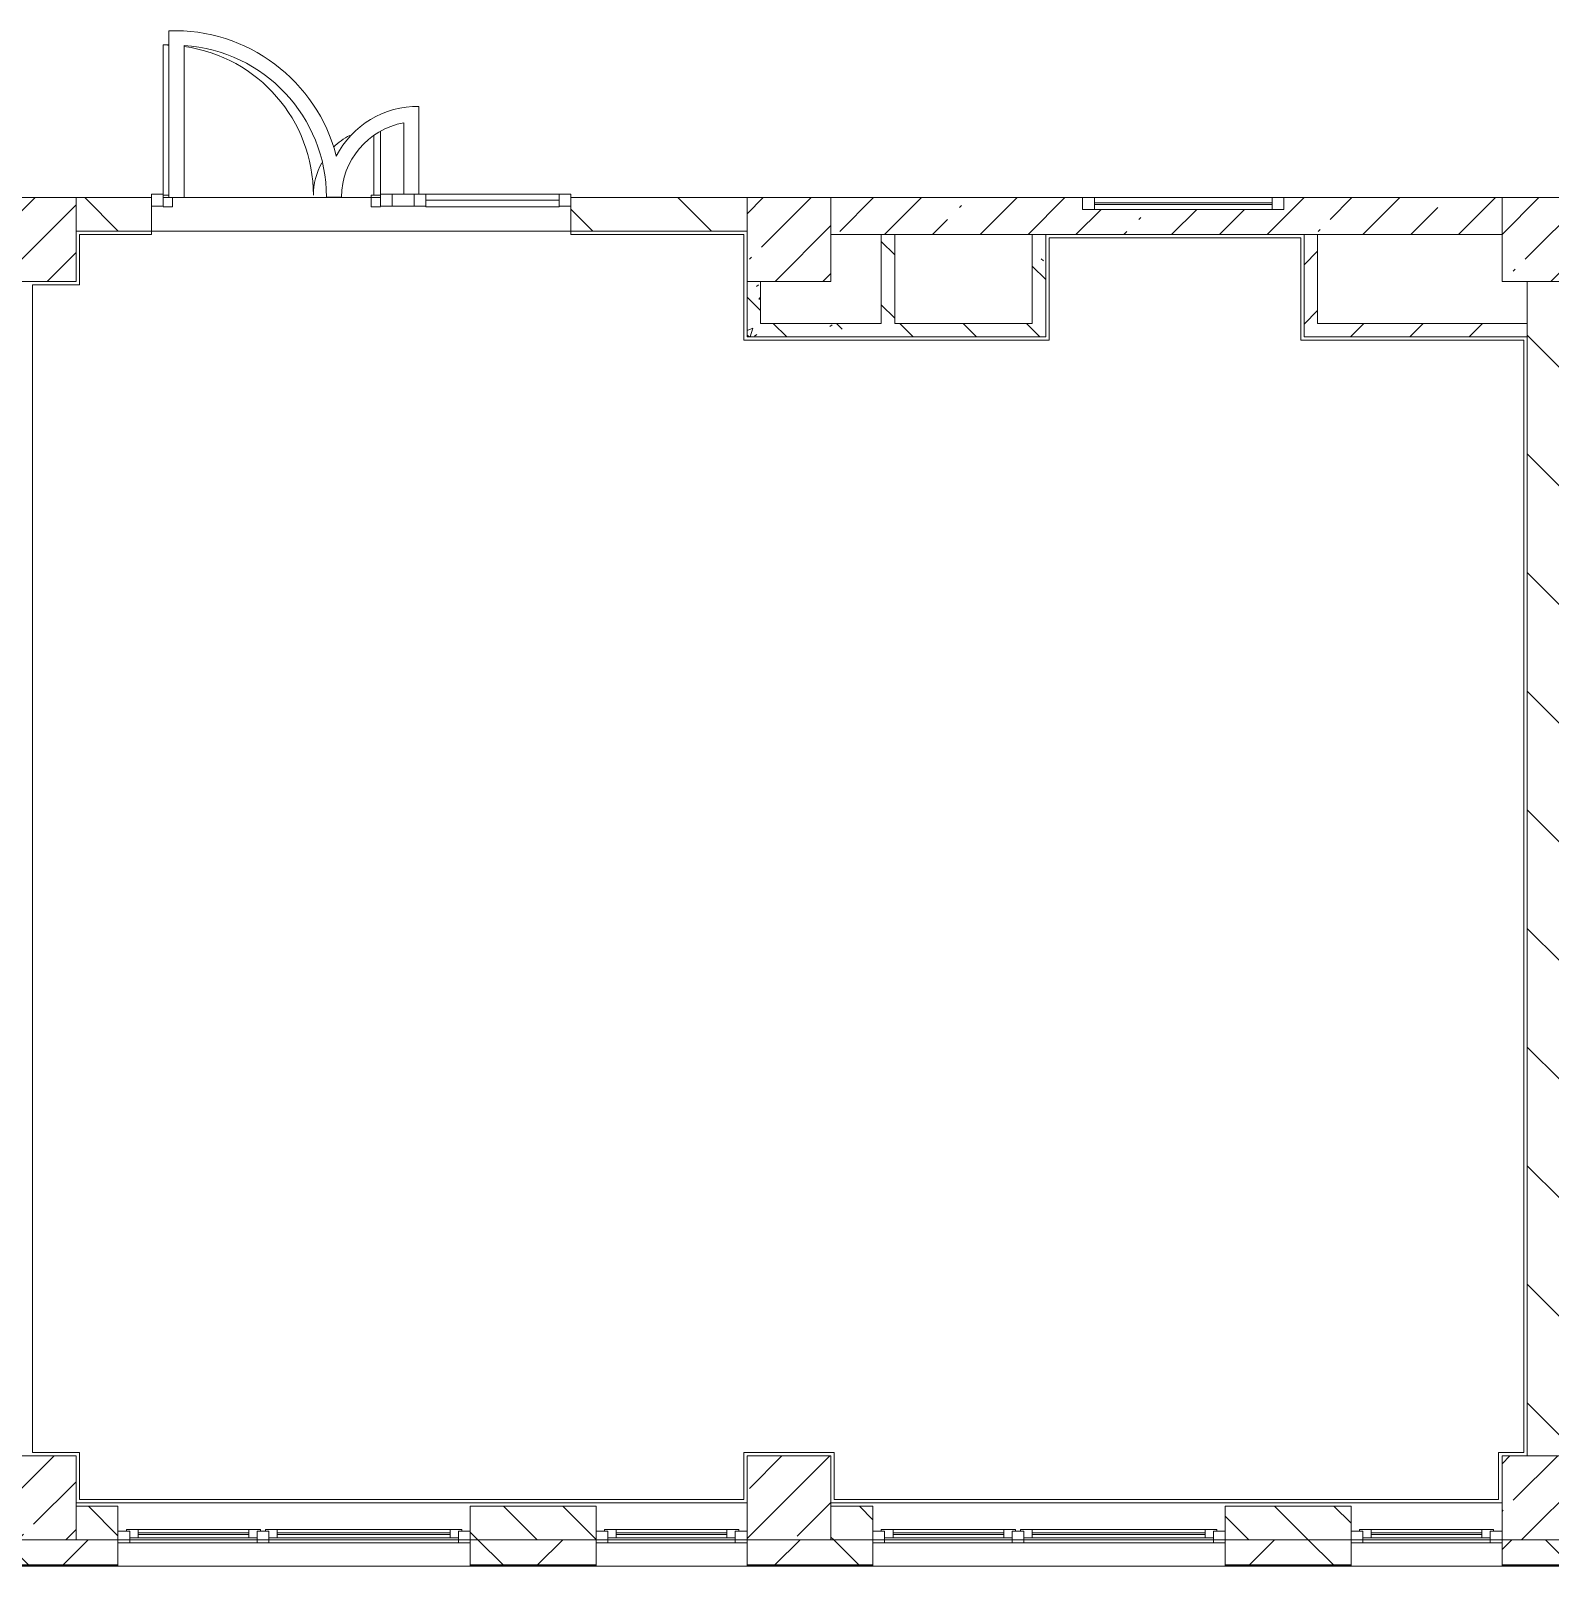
# Model space of a CAD drawing. Header units: millimetres. Extents: x 957 to 217451, y -8553 to 29000.
# Drawn here: x 138081 to 147139, y -258 to 8895 of the extents above; entities that cross this region are included whole.
import ezdxf

# ---------------------------------------------------------------- set-up
doc = ezdxf.new("R2010")
doc.units = ezdxf.units.MM
for name, color, linetype, lineweight, true_color in [('A-DETL-GENF-5', 7, 'Continuous', 5, 0xaaaaaa), ('A-DOOR-3', 7, 'Continuous', 5, 0xaaaaaa), ('A-FLOR-2', 7, 'Continuous', 5, 0xaaaaaa), ('I-WALL-4', 7, 'Continuous', 5, 0x787878)]:
    doc.layers.add(name, color=color, linetype=linetype, lineweight=lineweight, true_color=true_color)
for name, color, linetype, lineweight in [('A-GLAZ-2', 7, 'Continuous', 5), ('A-GLAZ-CURT-2', 7, 'Continuous', 5), ('A-GLAZ-CWMG-2', 7, 'Continuous', 5), ('A-WALL', 7, 'Continuous', 9), ('A-WALL-2', 7, 'Continuous', 5), ('I-WALL-2', 7, 'Continuous', 5), ('S-COLS-2', 7, 'Continuous', 5)]:
    doc.layers.add(name, color=color, linetype=linetype, lineweight=lineweight)
pattern_1 = [(45, (90440.9, 0), (-353.5534, 353.5534), []), (135, (90440.9, 0), (-353.5534, -353.5534), [])]
pattern_2 = [(135, (90440.9, 0), (-353.5534, -353.5534), [])]
pattern_3 = [(45, (90440.88, 0), (-176.7767, 176.7767), [])]
pattern_4 = [(135, (90440.9, 0), (-377.171, -377.171), [533.4, -88.9, 17.78, -88.9]), (135, (90440.9, 376.94), (-377.171, -377.171), []), (50, (90440.9, 0), (637.6445, -55.7866), [66.675, -733.425]), (355, (90440.9, 0), (-123.3494, 668.699), [53.34, -586.74]), (100.451, (90494, -4.65), (514.299, 612.908), [56.665, -623.315]), (46.184, (90440.9, 177.8), (948.776, -147.15), [100.012, -1100.137]), (96.636, (90519.9, 165.5), (830.909, 865.997), [84.998, -934.973]), (351.184, (90440.9, 177.8), (830.918, 865.988), [80.01, -880.11]), (21, (90529.8, 133.35), (530.6506, -357.9283), [66.675, -733.425]), (326, (90529.8, 133.35), (216.308, 644.6585), [53.34, -586.74]), (71.451, (90574, 103.5), (746.9596, 286.724), [56.665, -623.315]), (37.5, (90440.88, 0), (10.8105, 295.9426), [16.764, -562.864, 16.764, -578.866, -588.962]), (37.5, (90440.88, 0), (10.8105, 295.9426), [-1175.258, 16.764, -572.198]), (7.5, (90440.88, 0), (233.8692, 350.6318), [16.764, -322.834, 16.764, -549.529, -224.472]), (7.5, (90440.88, 0), (233.8692, 350.6318), [-905.891, 16.764, -207.708]), (327.5, (90242.63, 0), (474.5678, -20.0513), [16.764, -205.486, 16.764, -676.656, -920.115]), (327.5, (90242.63, 0), (474.5678, -20.0513), [-915.67, 16.764, -903.351]), (317.5, (90153.73, 0), (518.4522, 88.9934), [16.764, -272.161, 16.764, -443.738, -653.415]), (317.5, (90153.73, 0), (518.4522, 88.9934), [-749.427, 16.764, -636.651])]

# ---------------------------------------------------------------- blocks, each defined once
blk = doc.blocks.new('BSC_Колонна _Прямоугольная - 500х500-V164-3_2_1_птичка')
at = {"layer": 'S-COLS-2'}
h = blk.add_hatch(dxfattribs=at)
h.set_pattern_fill('FP_43', color=256, style=0, pattern_type=2)
h.set_pattern_definition([(45, (-47660, -7650), (-285.123, 285.123), []), (45, (-47374.88, -7650), (-285.123, 285.123), [504.031, -100.806, 16.764, -84.042])])
h.paths.add_polyline_path([(-30, -250), (250, -250), (250, 250), (-250, 250), (-250, -250), (-113.1, -250)])
for p, q in [((250, 250), (-250, 250)), ((-250, 250), (-250, -250)), ((250, -250), (250, 250)), ((-250, -250), (250, -250))]:
    blk.add_line(p, q, dxfattribs=at)
blk = doc.blocks.new('BSC_Колонна _Прямоугольная - 500х500-V165-3_2_1_птичка')
at = {"layer": 'S-COLS-2'}
h = blk.add_hatch(dxfattribs=at)
h.set_pattern_fill('FP_44', color=256, style=0, pattern_type=2)
h.set_pattern_definition([(45, (-52160, -7650), (-285.123, 285.123), []), (45, (-51874.88, -7650), (-285.123, 285.123), [504.031, -100.806, 16.764, -84.042])])
h.paths.add_polyline_path([(250, -250), (250, 250), (-250, 250), (-250, -250)])
for p, q in [((250, 250), (-250, 250)), ((-250, 250), (-250, -250)), ((250, -250), (250, 250)), ((-250, -250), (250, -250))]:
    blk.add_line(p, q, dxfattribs=at)
blk = doc.blocks.new('BSC_Колонна _Прямоугольная - 500х500-V169-3_2_1_птичка')
at = {"layer": 'S-COLS-2'}
h = blk.add_hatch(dxfattribs=at)
h.set_pattern_fill('FP_48', color=256, style=0, pattern_type=2)
h.set_pattern_definition([(45, (-47660, -150), (-285.123, 285.123), []), (45, (-47374.88, -150), (-285.123, 285.123), [504.031, -100.806, 16.764, -84.042])])
h.paths.add_polyline_path([(-30, -250), (250, -250), (250, 250), (-250, 250), (-250, -250), (-113.1, -250)])
for p, q in [((250, 250), (-250, 250)), ((-250, 250), (-250, -250)), ((250, -250), (250, 250)), ((-250, -250), (250, -250))]:
    blk.add_line(p, q, dxfattribs=at)
blk = doc.blocks.new('BSC_Колонна _Прямоугольная - 500х500-V170-3_2_1_птичка')
at = {"layer": 'S-COLS-2'}
h = blk.add_hatch(dxfattribs=at)
h.set_pattern_fill('FP_49', color=256, style=0, pattern_type=2)
h.set_pattern_definition([(45, (-52160, -150), (-285.123, 285.123), []), (45, (-51874.88, -150), (-285.123, 285.123), [504.031, -100.806, 16.764, -84.042])])
h.paths.add_polyline_path([(250, -250), (250, 250), (-250, 250), (-250, -250), (47.9, -250)])
for p, q in [((250, 250), (-250, 250)), ((-250, 250), (-250, -250)), ((250, -250), (250, 250)), ((-250, -250), (250, -250))]:
    blk.add_line(p, q, dxfattribs=at)
blk = doc.blocks.new('BSC_Колонна _Прямоугольная - 500х500-V180-3_2_1_птичка')
at = {"layer": 'S-COLS-2'}
h = blk.add_hatch(dxfattribs=at)
h.set_pattern_fill('FP_66', color=256, style=0, pattern_type=2)
h.set_pattern_definition([(45, (-56660, -150), (-285.123, 285.123), []), (45, (-56374.88, -150), (-285.123, 285.123), [504.031, -100.806, 16.764, -84.042])])
h.paths.add_polyline_path([(-32.9, -250), (250, -250), (250, 250), (-250, 250), (-250, -250)])
for p, q in [((250, 250), (-250, 250)), ((-250, 250), (-250, -250)), ((250, -250), (250, 250)), ((-250, -250), (250, -250))]:
    blk.add_line(p, q, dxfattribs=at)
blk = doc.blocks.new('BSC_Колонна _Прямоугольная - 500х500-V181-3_2_1_птичка')
at = {"layer": 'S-COLS-2'}
h = blk.add_hatch(dxfattribs=at)
h.set_pattern_fill('FP_67', color=256, style=0, pattern_type=2)
h.set_pattern_definition([(45, (-56660, -7650), (-285.123, 285.123), []), (45, (-56374.88, -7650), (-285.123, 285.123), [504.031, -100.806, 16.764, -84.042])])
h.paths.add_polyline_path([(250, -250), (250, 250), (-250, 250), (-250, -250), (208.9, -250)])
for p, q in [((250, 250), (-250, 250)), ((-250, 250), (-250, -250)), ((250, -250), (250, 250)), ((-250, -250), (250, -250))]:
    blk.add_line(p, q, dxfattribs=at)
blk = doc.blocks.new('120_Окно_СКБ_1Ст - 120_Окно_СКБ_1Ст 900х2500_h_-V189-3_2_1_птичка')
at = {"layer": 'A-GLAZ-2'}
for p, q in [((-450, -127), (-450, -57)), ((-450, -57), (-380, -57)), ((450, -57), (-450, -57)), ((-380, -57), (-380, -127)), ((380, -87), (-380, -87)), ((-380, -87), (-380, -127)), ((-330, -137), (-330, -87)), ((330, -137), (330, -87)), ((380, -127), (380, -57)), ((380, -57), (450, -57)), ((380, -127), (380, -87)), ((450, -57), (450, -127)), ((-380, -127), (-450, -127)), ((-450, -127), (-400, -127)), ((-380, -127), (-400, -127)), ((-400, -127), (-400, -137)), ((-400, -137), (400, -137)), ((400, -137), (-400, -137)), ((-330, -107), (330, -107)), ((330, -117), (-330, -117)), ((450, -127), (380, -127)), ((400, -127), (380, -127)), ((400, -127), (450, -127)), ((400, -137), (400, -127))]:
    blk.add_line(p, q, dxfattribs=at)
blk = doc.blocks.new('120_Окно_СКБ_2Ст - 120_Окно_СКБ_2Ст 2100х2400 _мал створка справа_-V190-3_2_1_птичка')
at = {"layer": 'A-GLAZ-2'}
for p, q in [((-1050, -127), (-1050, -57)), ((-1050, -57), (-980, -57)), ((1050, -57), (-1050, -57)), ((-980, -57), (-980, -127)), ((150, -87), (-980, -87)), ((-980, -87), (-980, -127)), ((-930, -137), (-930, -87)), ((100, -137), (100, -87)), ((150, -127), (150, -57)), ((150, -57), (220, -57)), ((150, -127), (150, -87)), ((220, -57), (220, -127)), ((980, -87), (220, -87)), ((220, -87), (220, -127)), ((270, -137), (270, -87)), ((930, -137), (930, -87)), ((980, -127), (980, -57)), ((980, -57), (1050, -57)), ((980, -127), (980, -87)), ((1050, -57), (1050, -127)), ((-980, -127), (-1050, -127)), ((-1050, -127), (-1000, -127)), ((-980, -127), (-1000, -127)), ((-1000, -127), (-1000, -137)), ((-1000, -137), (170, -137)), ((170, -137), (-1000, -137)), ((-930, -107), (100, -107)), ((100, -117), (-930, -117)), ((220, -127), (150, -127)), ((170, -127), (150, -127)), ((170, -127), (200, -127)), ((170, -137), (170, -127)), ((220, -127), (200, -127)), ((200, -127), (200, -137)), ((200, -137), (1000, -137)), ((1000, -137), (200, -137)), ((270, -107), (930, -107)), ((930, -117), (270, -117)), ((1050, -127), (980, -127)), ((1000, -127), (980, -127)), ((1000, -127), (1050, -127)), ((1000, -137), (1000, -127))]:
    blk.add_line(p, q, dxfattribs=at)
blk = doc.blocks.new('120_Окно_СКБ_1Ст - 120_Окно_СКБ_1Ст 900х2500_h_-V246-3_2_1_птичка')
at = {"layer": 'A-GLAZ-2'}
for p, q in [((-450, -127), (-450, -57)), ((-450, -57), (-380, -57)), ((450, -57), (-450, -57)), ((-380, -57), (-380, -127)), ((380, -87), (-380, -87)), ((-380, -87), (-380, -127)), ((-330, -137), (-330, -87)), ((330, -137), (330, -87)), ((380, -127), (380, -57)), ((380, -57), (450, -57)), ((380, -127), (380, -87)), ((450, -57), (450, -127)), ((-380, -127), (-450, -127)), ((-450, -127), (-400, -127)), ((-380, -127), (-400, -127)), ((-400, -127), (-400, -137)), ((-400, -137), (400, -137)), ((400, -137), (-400, -137)), ((-330, -107), (330, -107)), ((330, -117), (-330, -117)), ((450, -127), (380, -127)), ((400, -127), (380, -127)), ((400, -127), (450, -127)), ((400, -137), (400, -127))]:
    blk.add_line(p, q, dxfattribs=at)
blk = doc.blocks.new('Прямоугольный импост - 50 x 70 мм-V300-3_2_1_птичка')
at = {"layer": 'A-GLAZ-CWMG-2'}
for p, q in [((-70, 35), (0, 35)), ((-70, -35), (-70, 35)), ((0, 35), (0, -35)), ((0, -35), (-70, -35))]:
    blk.add_line(p, q, dxfattribs=at)
blk = doc.blocks.new('Дверь_Витражная_остекление_ - ДВН_ДАО_Главный вход_1200 в свету-V301-3_2_1_птичка')
at = {"layer": 'A-DETL-GENF-5'}
for p, q in [((-613.5, 925), (-647.5, 925)), ((-647.5, 925), (-647.5, 35)), ((607.5, 385.1), (607.5, 30)), ((647.5, 35), (647.5, 410.5)), ((-647.5, 30), (-613.5, 30)), ((-613.5, 30), (-647.5, 30)), ((-592.5, -40), (-592.5, 15)), ((592.5, -40), (592.5, 30)), ((592.5, 30), (647.5, 30)), ((607.5, 30), (647.5, 30)), ((-647.5, -40), (-592.5, -40)), ((647.5, -40), (592.5, -40))]:
    blk.add_line(p, q, dxfattribs=at)
at = {"layer": 'A-DOOR-3'}
for p, q in [((-647.5, 925), (-647.5, 35)), ((647.5, 410.5), (647.5, 35))]:
    blk.add_line(p, q, dxfattribs=at)
for centre, radius, start, end in [((-647.5, 30), 895, 87.78643, 90), ((-647.5, 30), 895, 360, 81.92896), ((647.5, 30), 400, 117.12057, 134.53885), ((647.5, 30), 400, 151.21297, 180)]:
    blk.add_arc(centre, radius, start, end, dxfattribs=at)
blk = doc.blocks.new('Системная панель - Стемалит - 40мм-V302-3_2_1_птичка')
at = {"layer": 'A-GLAZ-CURT-2'}
for p, q in [((65, 35), (-65, 35)), ((-65, 35), (-65, -35)), ((65, -35), (65, 35)), ((-65, -35), (65, -35))]:
    blk.add_line(p, q, dxfattribs=at)
blk = doc.blocks.new('Прямоугольный импост - 50 x 70 мм-V303-3_2_1_птичка')
at = {"layer": 'A-GLAZ-CWMG-2'}
for p, q in [((-35, 35), (35, 35)), ((-35, -35), (-35, 35)), ((35, 35), (35, -35)), ((35, -35), (-35, -35))]:
    blk.add_line(p, q, dxfattribs=at)
blk = doc.blocks.new('Прямоугольный импост - 50 x 70 мм-V304-3_2_1_птичка')
at = {"layer": 'A-GLAZ-CWMG-2'}
for p, q in [((0, 35), (-70, 35)), ((-70, 35), (-70, -35)), ((0, -35), (0, 35)), ((-70, -35), (0, -35))]:
    blk.add_line(p, q, dxfattribs=at)
blk = doc.blocks.new('Системная панель - Стекло - 40мм-V308-3_2_1_птичка')
at = {"layer": 'A-GLAZ-CURT-2'}
for p, q in [((397.5, 0), (-397.5, 0)), ((-397.5, 0), (-397.5, -40)), ((397.5, -40), (397.5, 0)), ((-397.5, -40), (397.5, -40))]:
    blk.add_line(p, q, dxfattribs=at)
blk = doc.blocks.new('Прямоугольный импост - 50 x 70 мм-V306-3_2_1_птичка')
at = {"layer": 'A-GLAZ-CWMG-2'}
for p, q in [((-35, 35), (35, 35)), ((-35, -35), (-35, 35)), ((35, 35), (35, -35)), ((35, -35), (-35, -35))]:
    blk.add_line(p, q, dxfattribs=at)
blk = doc.blocks.new('Прямоугольный импост - 50 x 70 мм-V307-3_2_1_птичка')
at = {"layer": 'A-GLAZ-CWMG-2'}
blk.add_line((42060, 7920), (41265, 7920), dxfattribs=at)
blk = doc.blocks.new('120_Окно_СКБ_1Ст - 120_Окно_СКБ_1Ст 400х1200 EI30-V313-3_2_1_птичка')
at = {"layer": 'A-GLAZ-2'}
for p, q in [((-600, 40), (-600, 110)), ((-600, 110), (-530, 110)), ((600, 110), (-600, 110)), ((-530, 110), (-530, 40)), ((530, 40), (530, 110)), ((530, 110), (600, 110)), ((600, 110), (600, 40)), ((-530, 40), (-600, 40)), ((-600, 40), (600, 40)), ((530, 80), (-530, 80)), ((530, 70), (-530, 70)), ((600, 40), (530, 40))]:
    blk.add_line(p, q, dxfattribs=at)

msp = doc.modelspace()

# ---------------------------------------------------------------- hatches: boundary and pattern name
at = {"layer": 'A-WALL-2'}
h = msp.add_hatch(dxfattribs=at)
h.set_pattern_fill('FP_59', color=256, style=0, pattern_type=2)
h.set_pattern_definition([(135, (90440.88, 0), (-176.7767, -176.7767), [])])
h.paths.add_polyline_path([(128980.9, -100), (128980.9, 100), (128930.9, 100), (128930.9, -100), (128937.2, -100)])
h.paths.add_polyline_path([(155830.9, -100), (155850.9, -100), (155850.9, 100), (155600.9, 100), (155600.9, -100), (155699.6, -100)])
h.paths.add_polyline_path([(132200.9, -100), (132200.9, 100), (131580.9, 100), (131580.9, -100)])
h.paths.add_polyline_path([(154150.9, -100), (154700.9, -100), (154700.9, 100), (154150.9, 100)])
h.paths.add_polyline_path([(140700.9, -100), (141450.9, -100), (141450.9, 100), (140700.9, 100)])
h.paths.add_polyline_path([(151970.8, -100), (152050.9, -100), (152050.9, 100), (151850.9, 100), (151850.9, -100), (151870.9, -100)])
h.paths.add_polyline_path([(133350.9, -100), (133350.9, 100), (133100.9, 100), (133100.9, -100), (133330.9, -100)])
h.paths.add_polyline_path([(142850.9, -100), (143100.9, -100), (143100.9, 100), (142850.9, 100), (142850.9, 33.3)])
h.paths.add_polyline_path([(133850.9, -100), (134750.9, -100), (134750.9, 100), (133850.9, 100), (133850.9, -9.1)])
h.paths.add_polyline_path([(138600.9, -100), (138600.9, 100), (138350.9, 100), (138350.9, -100), (138370.9, -100)])
h.paths.add_polyline_path([(147350.9, -100), (148250.9, -100), (148250.9, 100), (147350.9, 100), (147350.9, -52.2)])
h.paths.add_polyline_path([(145950.9, -100), (145950.9, 100), (145200.9, 100), (145200.9, -100), (145445.4, -100)])
h = msp.add_hatch(dxfattribs=at)
h.set_pattern_fill('FP_60', color=256, style=0, pattern_type=2)
h.set_pattern_definition(pattern_1)
h.paths.add_polyline_path([(145445.4, -250), (145950.9, -250), (145950.9, -100), (145200.9, -100), (145200.9, -250)])
h.paths.add_polyline_path([(146850.9, -250), (147068, -250), (147068, -100), (146850.9, -100), (146850.9, -136.7)])
h.paths.add_polyline_path([(133100.9, -250), (134750.9, -250), (134750.9, -100), (133100.9, -100), (133100.9, -219.1)])
h.paths.add_polyline_path([(137850.9, -250), (138600.9, -250), (138600.9, -100), (137850.9, -100), (137850.9, -232.3)])
h.paths.add_polyline_path([(140700.9, -250), (141450.9, -250), (141450.9, -100), (140700.9, -100), (140700.9, -240.3)])
h.paths.add_polyline_path([(131580.9, -250), (132200.9, -250), (132200.9, -100), (131580.9, -100), (131580.9, -214.9)])
h.paths.add_polyline_path([(143100.9, -250), (143100.9, -100), (142350.9, -100), (142350.9, -250), (142648.8, -250)])
h.paths.add_polyline_path([(128750.9, -250), (129480.9, -250), (129480.9, -100), (128750.9, -100), (128750.9, -207)])
h = msp.add_hatch(dxfattribs=at)
h.set_pattern_fill('FP_60', color=256, style=0, pattern_type=2)
h.set_pattern_definition(pattern_1)
h.paths.add_polyline_path([(162676.9, -250), (166140.9, -250), (166140.9, -100), (162000.9, -100), (162000.9, -250), (162520.9, -250)])
h.paths.add_polyline_path([(158496.2, -250), (161100.9, -250), (161100.9, -100), (157500.9, -100), (157500.9, -250)])
h.paths.add_polyline_path([(152050.9, -250), (152050.9, -100), (151350.9, -100), (151350.9, -250), (151970.8, -250)])
h.paths.add_polyline_path([(154700.9, -250), (154700.9, -100), (154150.9, -100), (154150.9, -250)])
h.paths.add_polyline_path([(155600.9, -250), (156600.9, -250), (156600.9, -100), (155600.9, -100), (155600.9, -187.3)])
h.paths.add_polyline_path([(148250.9, -250), (148250.9, -100), (147068, -100), (147068, -250), (148033.7, -250)])
at = {"layer": 'I-WALL-2'}
h = msp.add_hatch(dxfattribs=at)
h.set_pattern_fill('FP_61', color=256, style=0, pattern_type=2)
h.set_pattern_definition(pattern_2)
h.paths.add_polyline_path([(141300.9, 7700), (142350.9, 7700), (142350.9, 7900), (141300.9, 7900), (141300.9, 7750.3)])
h.paths.add_polyline_path([(138370.9, 7700), (138800.9, 7700), (138800.9, 7900), (138350.9, 7900), (138350.9, 7700)])
h = msp.add_hatch(dxfattribs=at)
h.set_pattern_fill('FP_57', color=256, style=0, pattern_type=2)
h.set_pattern_definition([(45, (90440.88, 0), (-285.123, 285.123), []), (45, (90726, 0), (-285.123, 285.123), [504.031, -100.806, 16.764, -84.042])])
h.paths.add_polyline_path([(145670.9, 7680), (146850.9, 7680), (146850.9, 7900), (145550.9, 7900), (145550.9, 7830), (144350.9, 7830), (144350.9, 7900), (142850.9, 7900), (142850.9, 7680), (145650.9, 7680)])
h = msp.add_hatch(dxfattribs=at)
h.set_pattern_fill('FP_62', color=256, style=0, pattern_type=2)
h.set_pattern_definition(pattern_3)
h.paths.add_polyline_path([(145670.9, 7070), (145750.9, 7070), (145750.9, 7680), (145670.9, 7680), (145670.9, 7660)])
h = msp.add_hatch(dxfattribs=at)
h.set_pattern_fill('FP_61', color=256, style=0, pattern_type=2)
h.set_pattern_definition(pattern_2)
h.paths.add_polyline_path([(147201.6, 400), (147201.6, 7400), (147001.6, 7400), (147001.6, 400)])
h = msp.add_hatch(dxfattribs=at)
h.set_pattern_fill('FP_62', color=256, style=0, pattern_type=2)
h.set_pattern_definition(pattern_3)
h.paths.add_polyline_path([(145750.9, 7070), (147001.6, 7070), (147001.6, 7150), (145750.9, 7150)])
at = {"layer": 'I-WALL-4'}
h = msp.add_hatch(dxfattribs=at)
h.set_pattern_fill('FP_65', color=256, style=0, pattern_type=2)
h.set_pattern_definition(pattern_4)
h.paths.add_polyline_path([(143230.9, 7150), (143230.9, 7680), (143150.9, 7680), (143150.9, 7150)])
h = msp.add_hatch(dxfattribs=at)
h.set_pattern_fill('FP_65', color=256, style=0, pattern_type=2)
h.set_pattern_definition(pattern_4)
h.paths.add_polyline_path([(144130.9, 7150), (144130.9, 7680), (144050.9, 7680), (144050.9, 7150)])
h = msp.add_hatch(dxfattribs=at)
h.set_pattern_fill('FP_65', color=256, style=0, pattern_type=2)
h.set_pattern_definition(pattern_4)
h.paths.add_polyline_path([(142350.9, 7150), (142430.9, 7150), (142430.9, 7400), (142350.9, 7400)])
h = msp.add_hatch(dxfattribs=at)
h.set_pattern_fill('FP_65', color=256, style=0, pattern_type=2)
h.set_pattern_definition(pattern_4)
h.paths.add_polyline_path([(143581, 7070), (144130.9, 7070), (144130.9, 7150), (142350.9, 7150), (142350.9, 7070), (142870.9, 7070)])

# ---------------------------------------------------------------- linework, layer by layer
at = {"layer": 'A-FLOR-2'}
for p, q in [((138904.9, 8894.4), (138904.9, 7900)), ((138994.9, 7900), (138994.9, 8806.8)), ((140395, 7920), (140395, 8443.9)), ((140305, 8346.4), (140305, 7920)), ((138904.9, 7900), (138994.9, 7900)), ((139843.5, 7903.5), (139933.6, 7903.5)), ((138800.9, 7700), (138800.9, 7680)), ((141300.9, 7680), (141300.9, 7700)), ((138800.9, 7680), (138370.9, 7680)), ((138370.9, 7680), (138370.9, 7380)), ((142330.9, 7680), (141300.9, 7680)), ((142330.9, 7050), (142330.9, 7680)), ((145650.9, 7660), (144150.9, 7660)), ((144150.9, 7660), (144150.9, 7050)), ((145650.9, 7050), (145650.9, 7660)), ((138370.9, 7380), (138090.9, 7380)), ((138090.9, 7380), (138090.9, 420)), ((144150.9, 7050), (142330.9, 7050)), ((146981.6, 7050), (145650.9, 7050)), ((146981.6, 420), (146981.6, 7050)), ((138090.9, 420), (138370.9, 420)), ((138370.9, 420), (138370.9, 140)), ((142330.9, 140), (142330.9, 420)), ((142330.9, 420), (142870.9, 420)), ((142870.9, 420), (142870.9, 140)), ((146830.9, 140), (146830.9, 420)), ((146830.9, 420), (146981.6, 420)), ((138370.9, 140), (142330.9, 140)), ((142870.9, 140), (146830.9, 140))]:
    msp.add_line(p, q, dxfattribs=at)
for centre, radius, start, end in [((138938.5, 7900), 995, 14.33829, 91.93805), ((138938.5, 7903.5), 905, 360, 86.42904), ((140387.5, 7900), 544, 89.21005, 153.06648), ((140387.5, 7900), 454, 100.46985, 179.55829)]:
    msp.add_arc(centre, radius, start, end, dxfattribs=at)
at = {"layer": 'A-WALL'}
for p, q in [((144130.9, 7680), (144050.9, 7680)), ((145750.9, 7680), (145670.9, 7680)), ((147001.6, 7070), (147001.6, 7150)), ((138350.9, -100), (138600.9, -100)), ((140700.9, -100), (141450.9, -100)), ((142850.9, -100), (143100.9, -100)), ((145200.9, -100), (145950.9, -100)), ((137850.9, -250), (138600.9, -250)), ((137850.9, -253), (138600.9, -253)), ((140700.9, -250), (141450.9, -250)), ((140700.9, -253), (141450.9, -253)), ((142350.9, -250), (143100.9, -250)), ((142350.9, -253), (143100.9, -253)), ((145200.9, -250), (145950.9, -250)), ((145200.9, -253), (145950.9, -253)), ((146850.9, -250), (148250.9, -250)), ((146850.9, -253), (148250.9, -253))]:
    msp.add_line(p, q, dxfattribs=at)
at = {"layer": 'A-WALL-2'}
for p, q in [((138600.9, 100), (138350.9, 100)), ((138600.9, -258), (138600.9, 100)), ((141450.9, 100), (140700.9, 100)), ((140700.9, 100), (140700.9, -258)), ((141450.9, -258), (141450.9, 100)), ((143100.9, 100), (142850.9, 100)), ((143100.9, -258), (143100.9, 100)), ((145950.9, 100), (145200.9, 100)), ((145200.9, 100), (145200.9, -258)), ((145950.9, -258), (145950.9, 100)), ((138600.9, -100), (140700.9, -100)), ((141450.9, -100), (142350.9, -100)), ((142350.9, -100), (142350.9, -258)), ((143100.9, -100), (145200.9, -100)), ((145950.9, -100), (146850.9, -100)), ((146850.9, -100), (146850.9, -258)), ((140700.9, -258), (126963.9, -258)), ((154700.9, -258), (140700.9, -258))]:
    msp.add_line(p, q, dxfattribs=at)
at = {"layer": 'I-WALL-2'}
for p, q in [((138800.9, 7900), (138350.9, 7900)), ((138800.9, 7700), (138800.9, 7900)), ((138870.9, 7900), (138904.9, 7900)), ((138994.9, 7900), (140165.9, 7900)), ((142350.9, 7900), (141300.9, 7900)), ((141300.9, 7900), (141300.9, 7700)), ((144350.9, 7900), (142850.9, 7900)), ((146850.9, 7900), (145550.9, 7900)), ((142350.9, 7700), (138350.9, 7700)), ((142850.9, 7680), (144050.9, 7680)), ((143150.9, 7680), (143150.9, 7150)), ((143230.9, 7150), (143230.9, 7680)), ((144050.9, 7680), (144050.9, 7150)), ((144130.9, 7070), (144130.9, 7680)), ((144130.9, 7680), (145670.9, 7680)), ((145670.9, 7680), (145670.9, 7070)), ((145750.9, 7150), (145750.9, 7680)), ((145750.9, 7680), (146850.9, 7680)), ((142350.9, 7400), (142350.9, 7070)), ((142430.9, 7150), (142430.9, 7400)), ((147001.6, 7400), (147001.6, 7150)), ((143150.9, 7150), (142430.9, 7150)), ((144050.9, 7150), (143230.9, 7150)), ((147001.6, 7150), (145750.9, 7150)), ((142350.9, 7070), (144130.9, 7070)), ((145670.9, 7070), (147001.6, 7070)), ((147001.6, 7070), (147001.6, 400)), ((138350.9, 120), (142350.9, 120)), ((142850.9, 120), (146850.9, 120))]:
    msp.add_line(p, q, dxfattribs=at)

# ---------------------------------------------------------------- block references
at = {"layer": 'A-DOOR-3'}
msp.add_blockref('Дверь_Витражная_остекление_ - ДВН_ДАО_Главный вход_1200 в свету-V301-3_2_1_птичка', (139518.4, 7885), dxfattribs=at)
at = {"layer": 'A-GLAZ-2'}
msp.add_blockref('120_Окно_СКБ_1Ст - 120_Окно_СКБ_1Ст 400х1200 EI30-V313-3_2_1_птичка', (144950.9, 7790), dxfattribs=at)
at = {"layer": 'A-GLAZ-2', "rotation": 180}
for name, p in [('120_Окно_СКБ_2Ст - 120_Окно_СКБ_2Ст 2100х2400 _мал створка справа_-V190-3_2_1_птичка', (139650.9, -175)), ('120_Окно_СКБ_1Ст - 120_Окно_СКБ_1Ст 900х2500_h_-V246-3_2_1_птичка', (141900.9, -175)), ('120_Окно_СКБ_2Ст - 120_Окно_СКБ_2Ст 2100х2400 _мал створка справа_-V190-3_2_1_птичка', (144150.9, -175)), ('120_Окно_СКБ_1Ст - 120_Окно_СКБ_1Ст 900х2500_h_-V189-3_2_1_птичка', (146400.9, -175))]:
    msp.add_blockref(name, p, dxfattribs=at)
at = {"layer": 'A-GLAZ-CURT-2'}
for name, p in [('Системная панель - Стемалит - 40мм-V302-3_2_1_птичка', (140300.9, 7885)), ('Системная панель - Стекло - 40мм-V308-3_2_1_птичка', (140833.4, 7885))]:
    msp.add_blockref(name, p, dxfattribs=at)
at = {"layer": 'A-GLAZ-CWMG-2', "rotation": 180}
msp.add_blockref('Прямоугольный импост - 50 x 70 мм-V304-3_2_1_птичка', (138800.9, 7885), dxfattribs=at)
at = {"layer": 'A-GLAZ-CWMG-2', "extrusion": (0, 0, -1), "rotation": 180}
for name, p in [('Прямоугольный импост - 50 x 70 мм-V303-3_2_1_птичка', (-140200.9, 7885)), ('Прямоугольный импост - 50 x 70 мм-V306-3_2_1_птичка', (-140400.9, 7885)), ('Прямоугольный импост - 50 x 70 мм-V300-3_2_1_птичка', (-141300.9, 7885))]:
    msp.add_blockref(name, p, dxfattribs=at)
at = {"layer": 'A-GLAZ-CWMG-2'}
msp.add_blockref('Прямоугольный импост - 50 x 70 мм-V307-3_2_1_птичка', (99170.9, 0), dxfattribs=at)
at = {"layer": 'S-COLS-2'}
for name, p in [('BSC_Колонна _Прямоугольная - 500х500-V164-3_2_1_птичка', (138100.9, 7650)), ('BSC_Колонна _Прямоугольная - 500х500-V165-3_2_1_птичка', (142600.9, 7650)), ('BSC_Колонна _Прямоугольная - 500х500-V181-3_2_1_птичка', (147100.9, 7650)), ('BSC_Колонна _Прямоугольная - 500х500-V169-3_2_1_птичка', (138100.9, 150)), ('BSC_Колонна _Прямоугольная - 500х500-V170-3_2_1_птичка', (142600.9, 150)), ('BSC_Колонна _Прямоугольная - 500х500-V180-3_2_1_птичка', (147100.9, 150))]:
    msp.add_blockref(name, p, dxfattribs=at)

doc.saveas('drawing.dxf')
